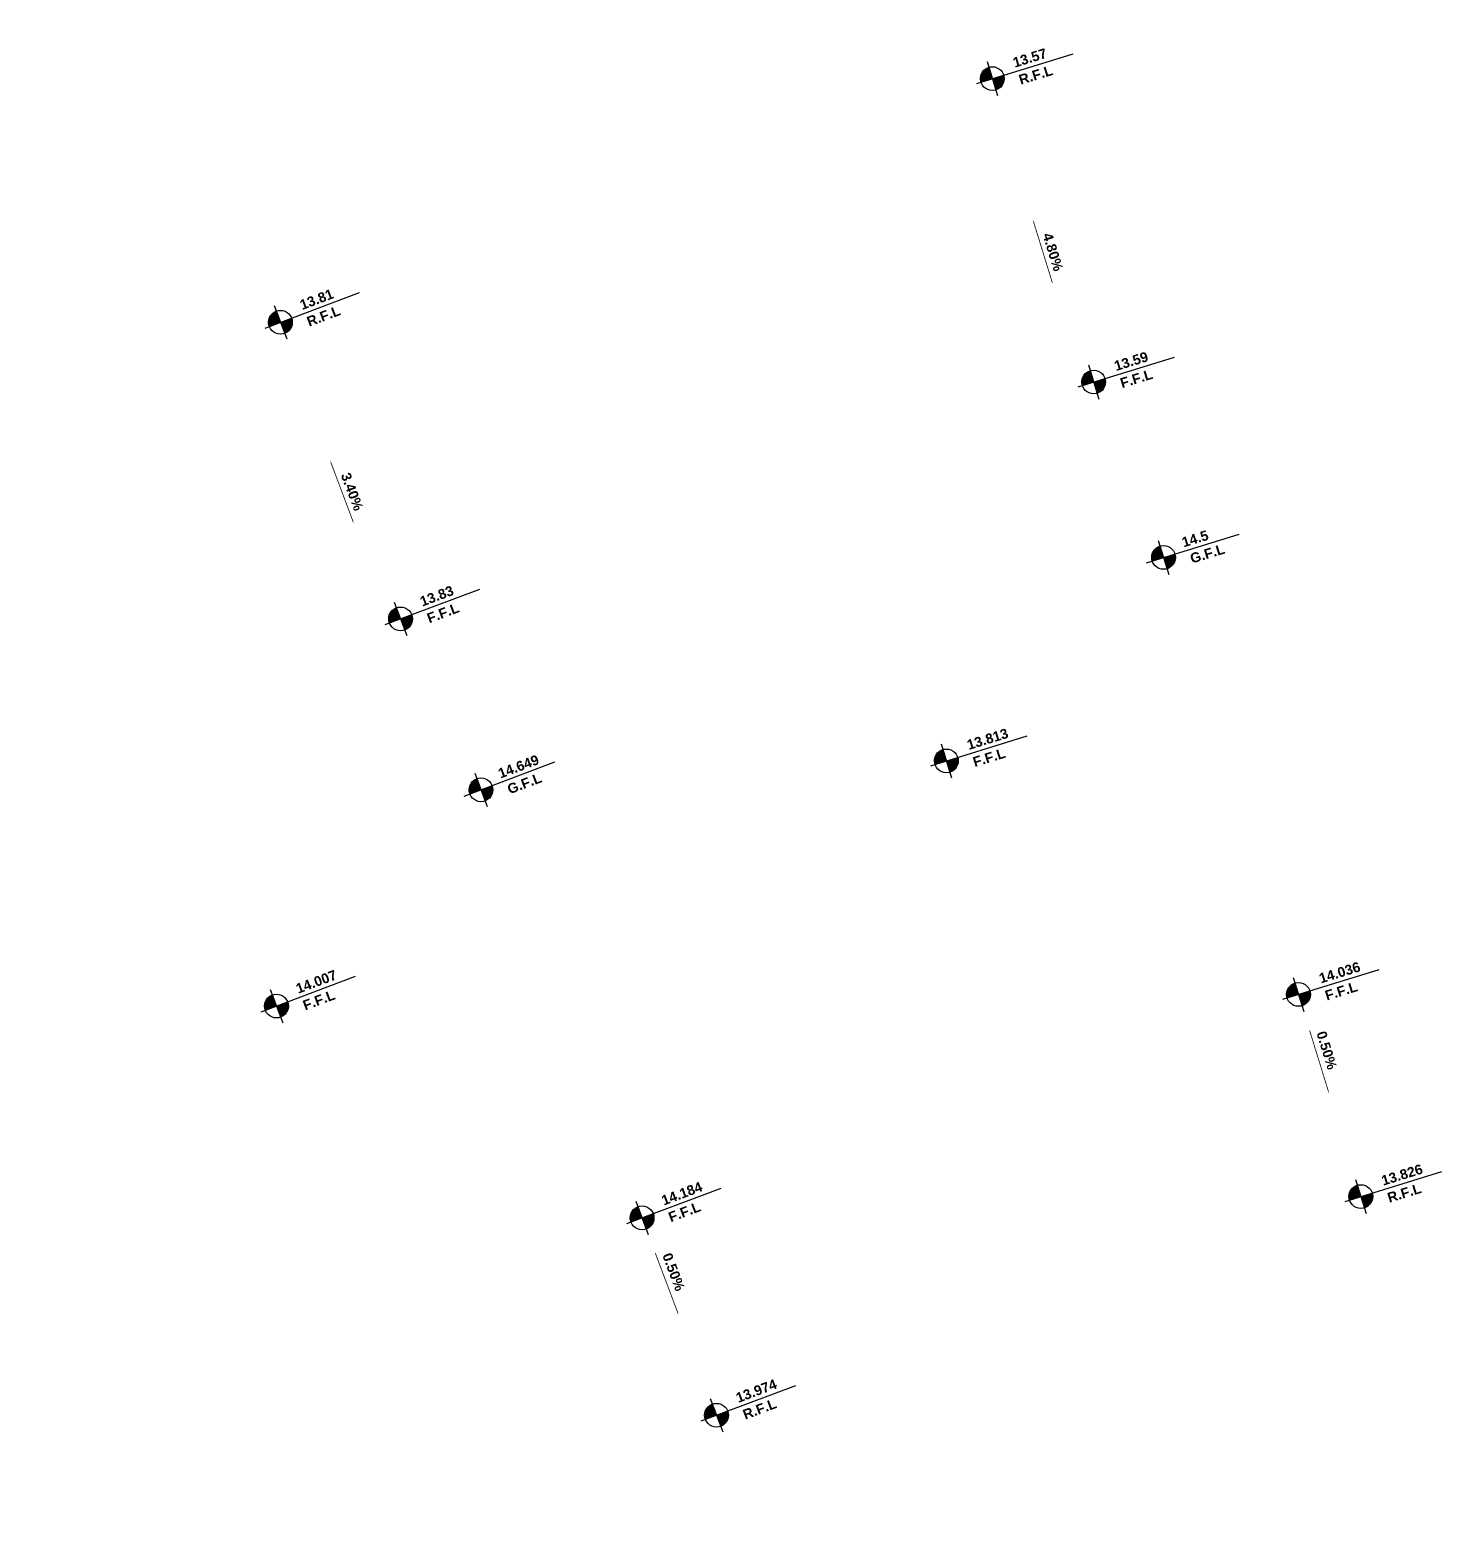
# Model space of a CAD drawing. Extents: x 406735 to 407516, y 2905844 to 2906372.
# Drawn here: x 407080.16 to 407115.93, y 2906319.27 to 2906357.2 of the extents above; entities that cross this region are included whole.
import ezdxf
from ezdxf.enums import TextEntityAlignment as Align

# ---------------------------------------------------------------- set-up
doc = ezdxf.new("R2010")
doc.units = 0
doc.layers.add('L-ANNO-TEXT', color=50, linetype='Continuous')
doc.styles.add('DIM-2_$0$DIM&GRADING 44$0$EN-SB', font='swissb.ttf')
pattern_1 = [(270, (-0.582055, 30.42769), (0.01875, -2e-18), [])]
pattern_2 = [(270, (-0.379531, 22.35), (0.01875, -2e-18), [])]
pattern_3 = [(270, (1e-05, 6.05), (0.01875, -2e-18), [])]
pattern_4 = [(270, (0.004551, 0.723943), (0.01875, -2e-18), [])]
pattern_5 = [(270, (0, 17.596942), (0.01875, -2e-18), [])]
pattern_6 = [(270, (-6.754531, 14.306078), (0.01875, -2e-18), [])]
pattern_7 = [(270, (-0.56487, 30.423308), (0.01875, -2e-18), [])]
pattern_8 = [(270, (-0.380147, 22.35), (0.01875, -2e-18), [])]
pattern_9 = [(270, (5e-11, 6.05), (0.01875, -2e-18), [])]
pattern_10 = [(270, (-0.000835, 0.707523), (0.01875, -2e-18), [])]

# ---------------------------------------------------------------- blocks, each defined once
blk = doc.blocks.new('*U51')
h = blk.add_hatch()
h.set_pattern_fill('ANSI31', color=256, scale=0.15, angle=225, style=0)
h.set_pattern_definition(pattern_1)
edge = h.paths.add_edge_path()
edge.add_line((-0.882, 30.428), (-0.582, 30.428))
edge.add_line((-0.582, 30.428), (-0.582, 30.728))
edge.add_ellipse((-0.582, 30.428), major_axis=(-0.212, -0.212), ratio=1, start_angle=225, end_angle=315)
h = blk.add_hatch()
h.set_pattern_fill('ANSI31', color=256, scale=0.15, angle=225, style=0)
h.set_pattern_definition(pattern_1)
edge = h.paths.add_edge_path()
edge.add_ellipse((-0.582, 30.428), major_axis=(-0.212, -0.212), ratio=1, start_angle=45, end_angle=135)
edge.add_line((-0.282, 30.428), (-0.582, 30.428))
edge.add_line((-0.582, 30.428), (-0.582, 30.128))
h = blk.add_hatch()
h.set_pattern_fill('ANSI31', color=256, scale=0.15, angle=225, style=0)
h.set_pattern_definition(pattern_2)
edge = h.paths.add_edge_path()
edge.add_line((-0.68, 22.35), (-0.38, 22.35))
edge.add_line((-0.38, 22.35), (-0.38, 22.65))
edge.add_ellipse((-0.38, 22.35), major_axis=(-0.212, -0.212), ratio=1, start_angle=225, end_angle=315)
h = blk.add_hatch()
h.set_pattern_fill('ANSI31', color=256, scale=0.15, angle=225, style=0)
h.set_pattern_definition(pattern_2)
edge = h.paths.add_edge_path()
edge.add_ellipse((-0.38, 22.35), major_axis=(-0.212, -0.212), ratio=1, start_angle=45, end_angle=135)
edge.add_line((-0.08, 22.35), (-0.38, 22.35))
edge.add_line((-0.38, 22.35), (-0.38, 22.05))
h = blk.add_hatch()
h.set_pattern_fill('ANSI31', color=256, scale=0.15, angle=225, style=0)
h.set_pattern_definition(pattern_5)
edge = h.paths.add_edge_path()
edge.add_line((-0.3, 17.597), (0, 17.597))
edge.add_line((0, 17.597), (0, 17.897))
edge.add_ellipse((0, 17.597), major_axis=(-0.212, -0.212), ratio=1, start_angle=225, end_angle=315)
h = blk.add_hatch()
h.set_pattern_fill('ANSI31', color=256, scale=0.15, angle=225, style=0)
h.set_pattern_definition(pattern_5)
edge = h.paths.add_edge_path()
edge.add_ellipse((0, 17.597), major_axis=(-0.212, -0.212), ratio=1, start_angle=45, end_angle=135)
edge.add_line((0.3, 17.597), (0, 17.597))
edge.add_line((0, 17.597), (0, 17.297))
h = blk.add_hatch()
h.set_pattern_fill('ANSI31', color=256, scale=0.15, angle=225, style=0)
h.set_pattern_definition(pattern_6)
edge = h.paths.add_edge_path()
edge.add_line((-7.055, 14.306), (-6.755, 14.306))
edge.add_line((-6.755, 14.306), (-6.755, 14.606))
edge.add_ellipse((-6.755, 14.306), major_axis=(-0.212, -0.212), ratio=1, start_angle=225, end_angle=315)
h = blk.add_hatch()
h.set_pattern_fill('ANSI31', color=256, scale=0.15, angle=225, style=0)
h.set_pattern_definition(pattern_6)
edge = h.paths.add_edge_path()
edge.add_ellipse((-6.755, 14.306), major_axis=(-0.212, -0.212), ratio=1, start_angle=45, end_angle=135)
edge.add_line((-6.455, 14.306), (-6.755, 14.306))
edge.add_line((-6.755, 14.306), (-6.755, 14.006))
h = blk.add_hatch()
h.set_pattern_fill('ANSI31', color=256, scale=0.15, angle=225, style=0)
h.set_pattern_definition(pattern_3)
edge = h.paths.add_edge_path()
edge.add_line((-0.3, 6.05), (0, 6.05))
edge.add_line((0, 6.05), (0, 6.35))
edge.add_ellipse((0, 6.05), major_axis=(-0.212, -0.212), ratio=1, start_angle=225, end_angle=315)
h = blk.add_hatch()
h.set_pattern_fill('ANSI31', color=256, scale=0.15, angle=225, style=0)
h.set_pattern_definition(pattern_3)
edge = h.paths.add_edge_path()
edge.add_ellipse((0, 6.05), major_axis=(-0.212, -0.212), ratio=1, start_angle=45, end_angle=135)
edge.add_line((0.3, 6.05), (0, 6.05))
edge.add_line((0, 6.05), (0, 5.75))
h = blk.add_hatch()
h.set_pattern_fill('ANSI31', color=256, scale=0.15, angle=225, style=0)
h.set_pattern_definition(pattern_4)
edge = h.paths.add_edge_path()
edge.add_line((-0.295, 0.724), (0.005, 0.724))
edge.add_line((0.005, 0.724), (0.005, 1.024))
edge.add_ellipse((0.005, 0.724), major_axis=(-0.212, -0.212), ratio=1, start_angle=225, end_angle=315)
h = blk.add_hatch()
h.set_pattern_fill('ANSI31', color=256, scale=0.15, angle=225, style=0)
h.set_pattern_definition(pattern_4)
edge = h.paths.add_edge_path()
edge.add_ellipse((0.005, 0.724), major_axis=(-0.212, -0.212), ratio=1, start_angle=45, end_angle=135)
edge.add_line((0.305, 0.724), (0.005, 0.724))
edge.add_line((0.005, 0.724), (0.005, 0.424))
for p, q in [((-0.582, 30.878, 0), (-0.582, 29.978, 0)), ((-0.995, 30.428, 0), (1.553, 30.428, 0)), ((-0.38, 22.8, 0), (-0.38, 21.9, 0)), ((-0.792, 22.35, 0), (1.756, 22.35, 0)), ((0, 18.047, 0), (0, 17.147, 0)), ((-0.45, 17.597, 0), (1.995, 17.597, 0)), ((-6.755, 14.756, 0), (-6.755, 13.856, 0)), ((-7.167, 14.306, 0), (-4.619, 14.306, 0)), ((0, 6.5, 0), (0, 5.6, 0)), ((-0.412, 6.05, 0), (2.135, 6.05, 0)), ((0.005, 1.174, 0), (0.005, 0.274, 0)), ((-0.408, 0.724, 0), (2.14, 0.724, 0))]:
    blk.add_line(p, q)
at = {"elevation": 0}
for points in [[(-0.637, 25.054, 0.02, 0.02, 0), (-0.637, 26.341, 0.1, 0, 0), (-0.637, 26.725, 0, 0, 0)], [(0, 5.102, 0.02, 0.02, 0), (0, 3.815, 0.1, 0, 0), (0, 3.43, 0, 0, 0)]]:
    blk.add_lwpolyline(points, format="xyseb", dxfattribs=at)
for centre in [(-0.582, 30.428, 0), (-0.38, 22.35, 0), (0, 17.597, 0), (-6.755, 14.306, 0), (0, 6.05, 0), (0.005, 0.724, 0)]:
    blk.add_circle(centre, 0.3)
at = {"layer": 'L-ANNO-TEXT', "char_height": 0.25, "attachment_point": 1, "style": 'DIM-2_$0$DIM&GRADING 44$0$EN-SB'}
for s, insert in [('R.F.L', (0.057, 30.317)), ('F.F.L', (0.259, 22.239)), ('G.F.L', (0.639, 17.486)), ('F.F.L', (-6.116, 14.195)), ('F.F.L', (0.639, 5.939)), ('R.F.L', (0.643, 0.613))]:
    blk.add_mtext_dynamic_manual_height_columns(s, width=0.67373, gutter_width=12.5, heights=[0], dxfattribs=dict(at, insert=insert))
at = {"layer": 'L-ANNO-TEXT', "style": 'DIM-2_$0$DIM&GRADING 44$0$EN-SB'}
for tag, p in [('L7', (0.04, 30.525, 0)), ('L6', (0.243, 22.447, 0)), ('SIDE-L', (-6.132, 14.403, 0)), ('L2', (0.622, 6.147, 0)), ('L1', (0.627, 0.821, 0))]:
    blk.add_attdef(tag, p, '', height=0.25, rotation=360, dxfattribs=at)
for tag, p in [('L5', (-0.518, 25.294, 0)), ('L3', (0.142, 3.996, 0))]:
    blk.add_attdef(tag, text='', height=0.25, rotation=270, dxfattribs=at).set_placement(p, align=Align.RIGHT)
at = {"layer": 'L-ANNO-TEXT', "style": 'DIM-2_$0$DIM&GRADING 44$0$EN-SB', "flags": 8}
blk.add_attdef('L4', (0.561, 17.689, 0), '', height=0.25, rotation=0, dxfattribs=at)
blk = doc.blocks.new('*U45')
h = blk.add_hatch()
h.set_pattern_fill('ANSI31', color=256, scale=0.15, angle=225, style=0)
h.set_pattern_definition(pattern_7)
edge = h.paths.add_edge_path()
edge.add_line((-0.865, 30.423), (-0.565, 30.423))
edge.add_line((-0.565, 30.423), (-0.565, 30.723))
edge.add_ellipse((-0.565, 30.423), major_axis=(-0.212, -0.212), ratio=1, start_angle=225, end_angle=315)
h = blk.add_hatch()
h.set_pattern_fill('ANSI31', color=256, scale=0.15, angle=225, style=0)
h.set_pattern_definition(pattern_7)
edge = h.paths.add_edge_path()
edge.add_ellipse((-0.565, 30.423), major_axis=(-0.212, -0.212), ratio=1, start_angle=45, end_angle=135)
edge.add_line((-0.265, 30.423), (-0.565, 30.423))
edge.add_line((-0.565, 30.423), (-0.565, 30.123))
h = blk.add_hatch()
h.set_pattern_fill('ANSI31', color=256, scale=0.15, angle=225, style=0)
h.set_pattern_definition(pattern_8)
edge = h.paths.add_edge_path()
edge.add_line((-0.68, 22.35), (-0.38, 22.35))
edge.add_line((-0.38, 22.35), (-0.38, 22.65))
edge.add_ellipse((-0.38, 22.35), major_axis=(-0.212, -0.212), ratio=1, start_angle=225, end_angle=315)
h = blk.add_hatch()
h.set_pattern_fill('ANSI31', color=256, scale=0.15, angle=225, style=0)
h.set_pattern_definition(pattern_8)
edge = h.paths.add_edge_path()
edge.add_ellipse((-0.38, 22.35), major_axis=(-0.212, -0.212), ratio=1, start_angle=45, end_angle=135)
edge.add_line((-0.08, 22.35), (-0.38, 22.35))
edge.add_line((-0.38, 22.35), (-0.38, 22.05))
h = blk.add_hatch()
h.set_pattern_fill('ANSI31', color=256, scale=0.15, angle=225, style=0)
h.set_pattern_definition(pattern_5)
edge = h.paths.add_edge_path()
edge.add_line((-0.3, 17.597), (0, 17.597))
edge.add_line((0, 17.597), (0, 17.897))
edge.add_ellipse((0, 17.597), major_axis=(-0.212, -0.212), ratio=1, start_angle=225, end_angle=315)
h = blk.add_hatch()
h.set_pattern_fill('ANSI31', color=256, scale=0.15, angle=225, style=0)
h.set_pattern_definition(pattern_5)
edge = h.paths.add_edge_path()
edge.add_ellipse((0, 17.597), major_axis=(-0.212, -0.212), ratio=1, start_angle=45, end_angle=135)
edge.add_line((0.3, 17.597), (0, 17.597))
edge.add_line((0, 17.597), (0, 17.297))
h = blk.add_hatch()
h.set_pattern_fill('ANSI31', color=256, scale=0.15, angle=225, style=0)
h.set_pattern_definition(pattern_6)
edge = h.paths.add_edge_path()
edge.add_line((-7.055, 14.306), (-6.755, 14.306))
edge.add_line((-6.755, 14.306), (-6.755, 14.606))
edge.add_ellipse((-6.755, 14.306), major_axis=(-0.212, -0.212), ratio=1, start_angle=225, end_angle=315)
h = blk.add_hatch()
h.set_pattern_fill('ANSI31', color=256, scale=0.15, angle=225, style=0)
h.set_pattern_definition(pattern_6)
edge = h.paths.add_edge_path()
edge.add_ellipse((-6.755, 14.306), major_axis=(-0.212, -0.212), ratio=1, start_angle=45, end_angle=135)
edge.add_line((-6.455, 14.306), (-6.755, 14.306))
edge.add_line((-6.755, 14.306), (-6.755, 14.006))
h = blk.add_hatch()
h.set_pattern_fill('ANSI31', color=256, scale=0.15, angle=225, style=0)
h.set_pattern_definition(pattern_9)
edge = h.paths.add_edge_path()
edge.add_line((-0.3, 6.05), (0, 6.05))
edge.add_line((0, 6.05), (0, 6.35))
edge.add_ellipse((0, 6.05), major_axis=(-0.212, -0.212), ratio=1, start_angle=225, end_angle=315)
h = blk.add_hatch()
h.set_pattern_fill('ANSI31', color=256, scale=0.15, angle=225, style=0)
h.set_pattern_definition(pattern_9)
edge = h.paths.add_edge_path()
edge.add_ellipse((0, 6.05), major_axis=(-0.212, -0.212), ratio=1, start_angle=45, end_angle=135)
edge.add_line((0.3, 6.05), (0, 6.05))
edge.add_line((0, 6.05), (0, 5.75))
h = blk.add_hatch()
h.set_pattern_fill('ANSI31', color=256, scale=0.15, angle=225, style=0)
h.set_pattern_definition(pattern_10)
edge = h.paths.add_edge_path()
edge.add_line((-0.301, 0.708), (-0.001, 0.708))
edge.add_line((-0.001, 0.708), (-0.001, 1.008))
edge.add_ellipse((-0.001, 0.708), major_axis=(-0.212, -0.212), ratio=1, start_angle=225, end_angle=315)
h = blk.add_hatch()
h.set_pattern_fill('ANSI31', color=256, scale=0.15, angle=225, style=0)
h.set_pattern_definition(pattern_10)
edge = h.paths.add_edge_path()
edge.add_ellipse((-0.001, 0.708), major_axis=(-0.212, -0.212), ratio=1, start_angle=45, end_angle=135)
edge.add_line((0.299, 0.708), (-0.001, 0.708))
edge.add_line((-0.001, 0.708), (-0.001, 0.408))
for p, q in [((-0.565, 30.873, 0), (-0.565, 29.973, 0)), ((-0.977, 30.423, 0), (1.57, 30.423, 0)), ((-0.38, 22.8, 0), (-0.38, 21.9, 0)), ((-0.793, 22.35, 0), (1.755, 22.35, 0)), ((0, 18.047, 0), (0, 17.147, 0)), ((-0.45, 17.597, 0), (1.995, 17.597, 0)), ((-6.755, 14.756, 0), (-6.755, 13.856, 0)), ((-7.167, 14.306, 0), (-4.619, 14.306, 0)), ((0, 6.5, 0), (0, 5.6, 0)), ((-0.413, 6.05, 0), (2.135, 6.05, 0)), ((-0.001, 1.158, 0), (-0.001, 0.258, 0)), ((-0.413, 0.708, 0), (2.134, 0.708, 0))]:
    blk.add_line(p, q)
at = {"elevation": 0}
for points in [[(-0.637, 25.054, 0.02, 0.02, 0), (-0.637, 26.341, 0.1, 0, 0), (-0.637, 26.725, 0, 0, 0)], [(0, 5.102, 0.02, 0.02, 0), (0, 3.815, 0.1, 0, 0), (0, 3.43, 0, 0, 0)]]:
    blk.add_lwpolyline(points, format="xyseb", dxfattribs=at)
for centre in [(-0.565, 30.423, 0), (-0.38, 22.35, 0), (0, 17.597, 0), (-6.755, 14.306, 0), (0, 6.05, 0), (-0.001, 0.708, 0)]:
    blk.add_circle(centre, 0.3)
at = {"layer": 'L-ANNO-TEXT', "char_height": 0.25, "attachment_point": 1, "style": 'DIM-2_$0$DIM&GRADING 44$0$EN-SB'}
for s, insert in [('R.F.L', (0.074, 30.312)), ('F.F.L', (0.259, 22.239)), ('G.F.L', (0.639, 17.486)), ('F.F.L', (-6.116, 14.195)), ('F.F.L', (0.639, 5.939)), ('R.F.L', (0.638, 0.597))]:
    blk.add_mtext_dynamic_manual_height_columns(s, width=0.67373, gutter_width=12.5, heights=[0], dxfattribs=dict(at, insert=insert))
at = {"layer": 'L-ANNO-TEXT', "style": 'DIM-2_$0$DIM&GRADING 44$0$EN-SB'}
for tag, p in [('L7', (0.057, 30.52, 0)), ('L6', (0.242, 22.447, 0)), ('SIDE-L', (-6.132, 14.403, 0)), ('L2', (0.622, 6.147, 0)), ('L1', (0.621, 0.805, 0))]:
    blk.add_attdef(tag, p, '', height=0.25, rotation=360, dxfattribs=at)
for tag, p in [('L5', (-0.518, 25.294, 0)), ('L3', (0.142, 3.996, 0))]:
    blk.add_attdef(tag, text='', height=0.25, rotation=270, dxfattribs=at).set_placement(p, align=Align.RIGHT)
at = {"layer": 'L-ANNO-TEXT', "style": 'DIM-2_$0$DIM&GRADING 44$0$EN-SB', "flags": 8}
blk.add_attdef('L4', (0.561, 17.689, 0), '', height=0.25, rotation=0, dxfattribs=at)

msp = doc.modelspace()

# ---------------------------------------------------------------- block references
ref = msp.add_blockref('*U45', (407113.965, 2906327.066), dxfattribs=dict(rotation=17.15693901486434))
ref.add_attrib('SIDE-L', '13.813', (407103.857, 2906339.019, 0), dxfattribs={"layer": 'L-ANNO-TEXT', "height": 0.25, "rotation": 17.1569, "style": 'DIM-2_$0$DIM&GRADING 44$0$EN-SB'})
ref.add_attrib('L5', '4.80%', dxfattribs={"layer": 'L-ANNO-TEXT', "height": 0.25, "rotation": 287.1569, "style": 'DIM-2_$0$DIM&GRADING 44$0$EN-SB', "flags": 8}).set_placement((407106.009, 2906351.081, 0), align=Align.RIGHT)
ref.add_attrib('L1', '13.826', (407114.321, 2906328.018, 0), dxfattribs={"layer": 'L-ANNO-TEXT', "height": 0.25, "rotation": 17.1569, "style": 'DIM-2_$0$DIM&GRADING 44$0$EN-SB'})
ref.add_attrib('L2', '14.036', (407112.746, 2906333.123, 0), dxfattribs={"layer": 'L-ANNO-TEXT', "height": 0.25, "rotation": 17.1569, "style": 'DIM-2_$0$DIM&GRADING 44$0$EN-SB'})
ref.add_attrib('L4', '14.5', (407109.282, 2906344.134, 0), dxfattribs={"layer": 'L-ANNO-TEXT', "height": 0.25, "rotation": 17.1569, "style": 'DIM-2_$0$DIM&GRADING 44$0$EN-SB'})
ref.add_attrib('L3', '0.50%', dxfattribs={"layer": 'L-ANNO-TEXT', "height": 0.25, "rotation": 287.1569, "style": 'DIM-2_$0$DIM&GRADING 44$0$EN-SB'}).set_placement((407112.922, 2906330.926, 0), align=Align.RIGHT)
ref.add_attrib('L6', '13.59', (407107.575, 2906348.585, 0), dxfattribs={"layer": 'L-ANNO-TEXT', "height": 0.25, "rotation": 17.1569, "style": 'DIM-2_$0$DIM&GRADING 44$0$EN-SB'})
ref.add_attrib('L7', '13.57', (407105.016, 2906356.245, 0), dxfattribs={"layer": 'L-ANNO-TEXT', "height": 0.25, "rotation": 17.1569, "style": 'DIM-2_$0$DIM&GRADING 44$0$EN-SB'})
ref = msp.add_blockref('*U51', (407097.738, 2906321.543, 0), dxfattribs=dict(rotation=20.62021555327761))
ref.add_attrib('SIDE-L', '14.007', (407086.926, 2906332.863, 0), dxfattribs={"layer": 'L-ANNO-TEXT', "height": 0.25, "rotation": 20.6202, "style": 'DIM-2_$0$DIM&GRADING 44$0$EN-SB'})
ref.add_attrib('L5', '3.40%', dxfattribs={"layer": 'L-ANNO-TEXT', "height": 0.25, "rotation": 290.6202, "style": 'DIM-2_$0$DIM&GRADING 44$0$EN-SB', "flags": 8}).set_placement((407088.346, 2906345.034, 0), align=Align.RIGHT)
ref.add_attrib('L1', '13.974', (407098.035, 2906322.532, 0), dxfattribs={"layer": 'L-ANNO-TEXT', "height": 0.25, "rotation": 20.6202, "style": 'DIM-2_$0$DIM&GRADING 44$0$EN-SB'})
ref.add_attrib('L2', '14.184', (407096.156, 2906327.515, 0), dxfattribs={"layer": 'L-ANNO-TEXT', "height": 0.25, "rotation": 20.6202, "style": 'DIM-2_$0$DIM&GRADING 44$0$EN-SB'})
ref.add_attrib('L4', '14.649', (407092.033, 2906338.296, 0), dxfattribs={"layer": 'L-ANNO-TEXT', "height": 0.25, "rotation": 20.6202, "style": 'DIM-2_$0$DIM&GRADING 44$0$EN-SB'})
ref.add_attrib('L3', '0.50%', dxfattribs={"layer": 'L-ANNO-TEXT', "height": 0.25, "rotation": 290.6202, "style": 'DIM-2_$0$DIM&GRADING 44$0$EN-SB'}).set_placement((407096.463, 2906325.333, 0), align=Align.RIGHT)
ref.add_attrib('L6', '13.83', (407090.06, 2906342.637, 0), dxfattribs={"layer": 'L-ANNO-TEXT', "height": 0.25, "rotation": 20.6202, "style": 'DIM-2_$0$DIM&GRADING 44$0$EN-SB'})
ref.add_attrib('L7', '13.81', (407087.026, 2906350.126, 0), dxfattribs={"layer": 'L-ANNO-TEXT', "height": 0.25, "rotation": 20.6202, "style": 'DIM-2_$0$DIM&GRADING 44$0$EN-SB'})

doc.saveas('drawing.dxf')
